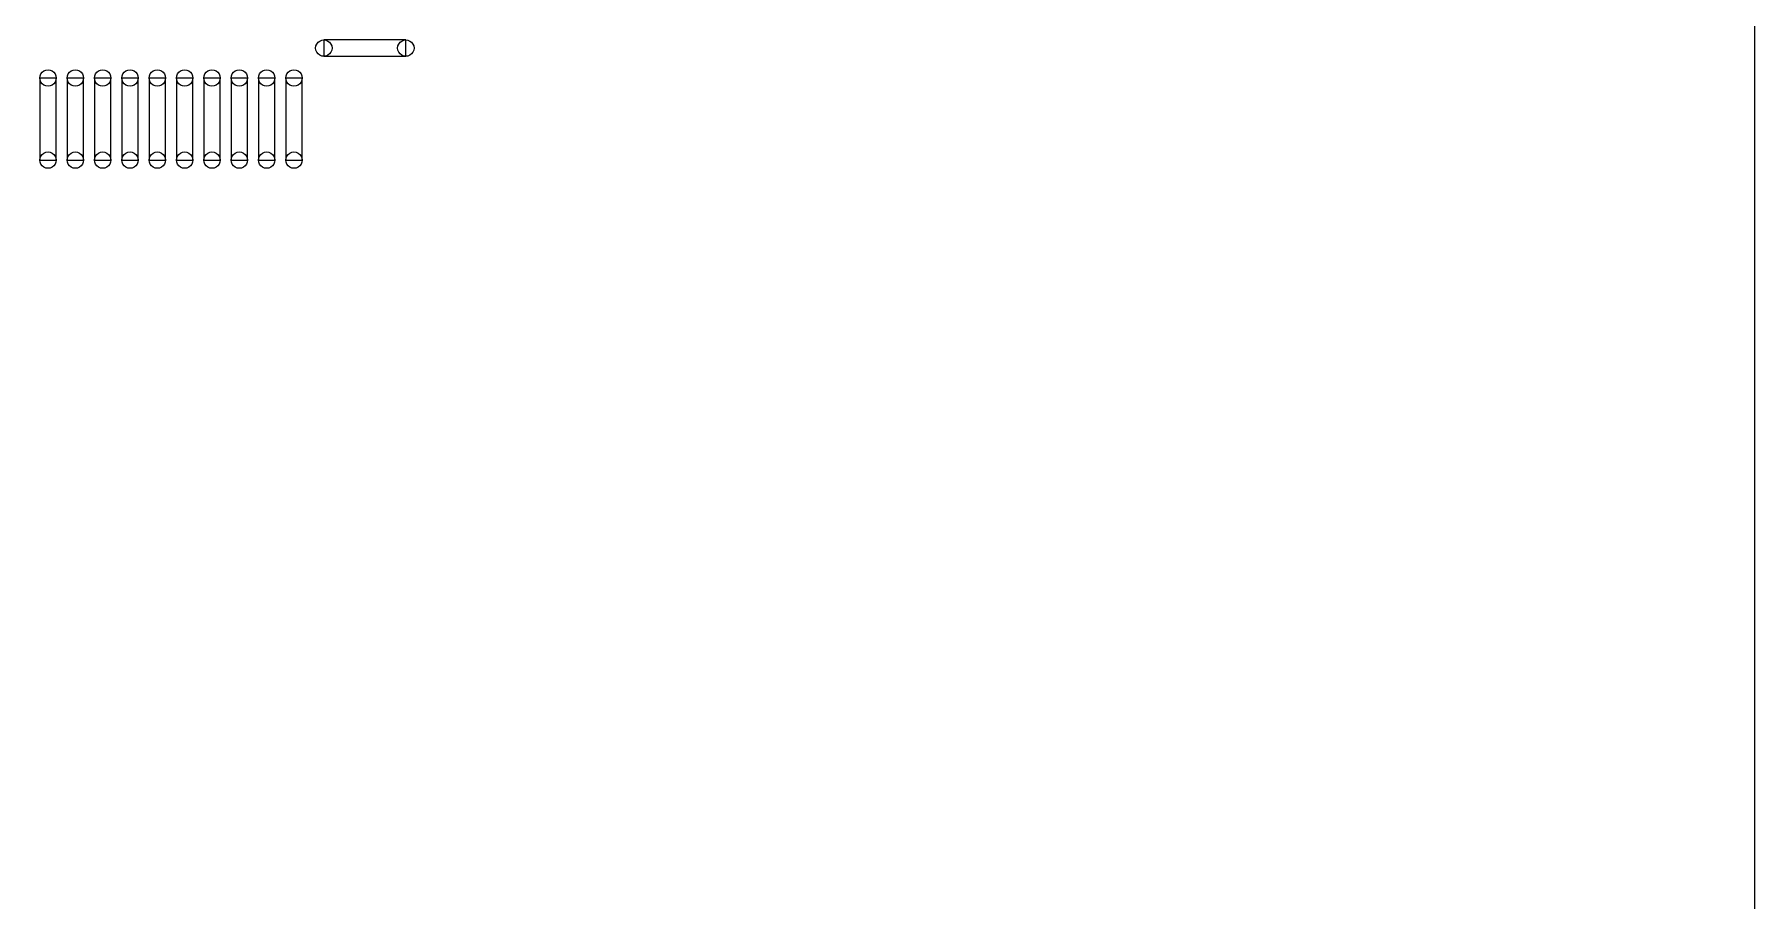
# Model space of a CAD drawing. Header units: millimetres. Extents: x -145 to 117, y -28 to 99.
# Drawn here: x 85.55 to 117.03, y 4.1 to 19.94 of the extents above; entities that cross this region are included whole.
import ezdxf

# ---------------------------------------------------------------- set-up
doc = ezdxf.new("R2010")
doc.units = ezdxf.units.MM
doc.header["$MEASUREMENT"] = 0
doc.layers.add('Layer 1', color=7, linetype='Continuous')

msp = doc.modelspace()

# ---------------------------------------------------------------- linework, layer by layer
at = {"layer": 'Layer 1', "color": 8, "lineweight": 9}
msp.add_open_spline([(117.0347, 99.4834), (117.0347, 99.4834), (-9.9653, 99.4834), (-9.9653, 99.4834), (-9.9653, 99.4834), (-9.9653, 99.4834), (-9.9653, -27.5166), (-9.9653, -27.5166), (-9.9653, -27.5166), (-9.9653, -27.5166), (117.0347, -27.5166), (117.0347, -27.5166), (117.0347, -27.5166), (117.0347, -27.5166), (117.0347, 99.4834), (117.0347, 99.4834)], degree=3, knots=[0, 0, 0, 0, 0.2, 0.2, 0.2, 0.2, 0.4, 0.4, 0.4, 0.4, 0.6, 0.6, 0.6, 0.6, 1, 1, 1, 1], dxfattribs=at)
at = {"layer": 'Layer 1', "lineweight": 9}
for points, knots in [([(90.6936, 19.6944), (90.6936, 19.7479), (90.7222, 19.7974), (90.7686, 19.8242), (90.7686, 19.8242), (90.8149, 19.8509), (90.8721, 19.8509), (90.9184, 19.8242), (90.9184, 19.8242), (90.9648, 19.7974), (90.9934, 19.7479), (90.9934, 19.6944)], [0, 0, 0, 0, 0.25, 0.25, 0.25, 0.25, 0.5, 0.5, 0.5, 0.5, 1, 1, 1, 1]), ([(90.8435, 19.5445), (90.8435, 19.5445), (90.8435, 19.8442), (90.8435, 19.8442), (90.8435, 19.8442), (90.8435, 19.8442), (92.3446, 19.8442), (92.3446, 19.8442), (92.3446, 19.8442), (92.3446, 19.8442), (92.3446, 19.5445), (92.3446, 19.5445), (92.3446, 19.5445), (92.3446, 19.5445), (90.8435, 19.5445), (90.8435, 19.5445)], [0, 0, 0, 0, 0.2, 0.2, 0.2, 0.2, 0.4, 0.4, 0.4, 0.4, 0.6, 0.6, 0.6, 0.6, 1, 1, 1, 1]), ([(92.1948, 19.6944), (92.1948, 19.7479), (92.2233, 19.7974), (92.2697, 19.8242), (92.2697, 19.8242), (92.3161, 19.8509), (92.3732, 19.8509), (92.4196, 19.8242), (92.4196, 19.8242), (92.4659, 19.7974), (92.4945, 19.7479), (92.4945, 19.6944)], [0, 0, 0, 0, 0.25, 0.25, 0.25, 0.25, 0.5, 0.5, 0.5, 0.5, 1, 1, 1, 1]), ([(90.9934, 19.6944), (90.9934, 19.6408), (90.9648, 19.5914), (90.9184, 19.5646), (90.9184, 19.5646), (90.8721, 19.5378), (90.8149, 19.5378), (90.7686, 19.5646), (90.7686, 19.5646), (90.7222, 19.5914), (90.6936, 19.6408), (90.6936, 19.6944)], [0, 0, 0, 0, 0.25, 0.25, 0.25, 0.25, 0.5, 0.5, 0.5, 0.5, 1, 1, 1, 1]), ([(90.8435, 19.6944), (90.8435, 19.6944), (90.8435, 19.6944), (90.8435, 19.6944), (90.8435, 19.6944), (90.8435, 19.6944), (90.8435, 19.6944), (90.8435, 19.6944), (90.8435, 19.6944), (90.8435, 19.6944), (90.8435, 19.6944), (90.8435, 19.6944)], [0, 0, 0, 0, 0.25, 0.25, 0.25, 0.25, 0.5, 0.5, 0.5, 0.5, 1, 1, 1, 1]), ([(90.8435, 19.6944), (90.8435, 19.6944), (90.8435, 19.6944), (90.8435, 19.6944), (90.8435, 19.6944), (90.8435, 19.6944), (90.8435, 19.6944), (90.8435, 19.6944), (90.8435, 19.6944), (90.8435, 19.6944), (90.8435, 19.6944), (90.8435, 19.6944)], [0, 0, 0, 0, 0.25, 0.25, 0.25, 0.25, 0.5, 0.5, 0.5, 0.5, 1, 1, 1, 1]), ([(92.4945, 19.6944), (92.4945, 19.6408), (92.4659, 19.5914), (92.4196, 19.5646), (92.4196, 19.5646), (92.3732, 19.5378), (92.3161, 19.5378), (92.2697, 19.5646), (92.2697, 19.5646), (92.2233, 19.5914), (92.1948, 19.6408), (92.1948, 19.6944)], [0, 0, 0, 0, 0.25, 0.25, 0.25, 0.25, 0.5, 0.5, 0.5, 0.5, 1, 1, 1, 1]), ([(92.3446, 19.6944), (92.3446, 19.6944), (92.3446, 19.6944), (92.3446, 19.6944), (92.3446, 19.6944), (92.3446, 19.6944), (92.3446, 19.6944), (92.3446, 19.6944), (92.3446, 19.6944), (92.3446, 19.6944), (92.3446, 19.6944), (92.3446, 19.6944)], [0, 0, 0, 0, 0.25, 0.25, 0.25, 0.25, 0.5, 0.5, 0.5, 0.5, 1, 1, 1, 1]), ([(92.3446, 19.6944), (92.3446, 19.6944), (92.3446, 19.6944), (92.3446, 19.6944), (92.3446, 19.6944), (92.3446, 19.6944), (92.3446, 19.6944), (92.3446, 19.6944), (92.3446, 19.6944), (92.3446, 19.6944), (92.3446, 19.6944), (92.3446, 19.6944)], [0, 0, 0, 0, 0.25, 0.25, 0.25, 0.25, 0.5, 0.5, 0.5, 0.5, 1, 1, 1, 1]), ([(85.6454, 19.147), (85.6454, 19.2005), (85.6739, 19.25), (85.7203, 19.2768), (85.7203, 19.2768), (85.7667, 19.3036), (85.8238, 19.3036), (85.8702, 19.2768), (85.8702, 19.2768), (85.9165, 19.25), (85.9451, 19.2005), (85.9451, 19.147)], [0, 0, 0, 0, 0.25, 0.25, 0.25, 0.25, 0.5, 0.5, 0.5, 0.5, 1, 1, 1, 1]), ([(86.1458, 19.147), (86.1458, 19.2005), (86.1743, 19.25), (86.2207, 19.2768), (86.2207, 19.2768), (86.2671, 19.3036), (86.3242, 19.3036), (86.3706, 19.2768), (86.3706, 19.2768), (86.4169, 19.25), (86.4455, 19.2005), (86.4455, 19.147)], [0, 0, 0, 0, 0.25, 0.25, 0.25, 0.25, 0.5, 0.5, 0.5, 0.5, 1, 1, 1, 1]), ([(86.6461, 19.147), (86.6461, 19.2005), (86.6747, 19.25), (86.7211, 19.2768), (86.7211, 19.2768), (86.7674, 19.3036), (86.8246, 19.3036), (86.8709, 19.2768), (86.8709, 19.2768), (86.9173, 19.25), (86.9459, 19.2005), (86.9459, 19.147)], [0, 0, 0, 0, 0.25, 0.25, 0.25, 0.25, 0.5, 0.5, 0.5, 0.5, 1, 1, 1, 1]), ([(87.1465, 19.147), (87.1465, 19.2005), (87.1751, 19.25), (87.2215, 19.2768), (87.2215, 19.2768), (87.2678, 19.3036), (87.3249, 19.3036), (87.3713, 19.2768), (87.3713, 19.2768), (87.4177, 19.25), (87.4462, 19.2005), (87.4462, 19.147)], [0, 0, 0, 0, 0.25, 0.25, 0.25, 0.25, 0.5, 0.5, 0.5, 0.5, 1, 1, 1, 1]), ([(87.6444, 19.147), (87.6444, 19.2005), (87.6729, 19.25), (87.7193, 19.2768), (87.7193, 19.2768), (87.7657, 19.3036), (87.8228, 19.3036), (87.8692, 19.2768), (87.8692, 19.2768), (87.9155, 19.25), (87.9441, 19.2005), (87.9441, 19.147)], [0, 0, 0, 0, 0.25, 0.25, 0.25, 0.25, 0.5, 0.5, 0.5, 0.5, 1, 1, 1, 1]), ([(88.1447, 19.147), (88.1447, 19.2005), (88.1733, 19.25), (88.2197, 19.2768), (88.2197, 19.2768), (88.266, 19.3036), (88.3232, 19.3036), (88.3695, 19.2768), (88.3695, 19.2768), (88.4159, 19.25), (88.4445, 19.2005), (88.4445, 19.147)], [0, 0, 0, 0, 0.25, 0.25, 0.25, 0.25, 0.5, 0.5, 0.5, 0.5, 1, 1, 1, 1]), ([(88.6451, 19.147), (88.6451, 19.2005), (88.6737, 19.25), (88.72, 19.2768), (88.72, 19.2768), (88.7664, 19.3036), (88.8235, 19.3036), (88.8699, 19.2768), (88.8699, 19.2768), (88.9163, 19.25), (88.9448, 19.2005), (88.9448, 19.147)], [0, 0, 0, 0, 0.25, 0.25, 0.25, 0.25, 0.5, 0.5, 0.5, 0.5, 1, 1, 1, 1]), ([(89.1455, 19.147), (89.1455, 19.2005), (89.1741, 19.25), (89.2204, 19.2768), (89.2204, 19.2768), (89.2668, 19.3036), (89.3239, 19.3036), (89.3703, 19.2768), (89.3703, 19.2768), (89.4167, 19.25), (89.4452, 19.2005), (89.4452, 19.147)], [0, 0, 0, 0, 0.25, 0.25, 0.25, 0.25, 0.5, 0.5, 0.5, 0.5, 1, 1, 1, 1]), ([(89.6459, 19.147), (89.6459, 19.2005), (89.6744, 19.25), (89.7208, 19.2768), (89.7208, 19.2768), (89.7672, 19.3036), (89.8243, 19.3036), (89.8707, 19.2768), (89.8707, 19.2768), (89.917, 19.25), (89.9456, 19.2005), (89.9456, 19.147)], [0, 0, 0, 0, 0.25, 0.25, 0.25, 0.25, 0.5, 0.5, 0.5, 0.5, 1, 1, 1, 1]), ([(90.1463, 19.147), (90.1463, 19.2005), (90.1748, 19.25), (90.2212, 19.2768), (90.2212, 19.2768), (90.2676, 19.3036), (90.3247, 19.3036), (90.371, 19.2768), (90.371, 19.2768), (90.4174, 19.25), (90.446, 19.2005), (90.446, 19.147)], [0, 0, 0, 0, 0.25, 0.25, 0.25, 0.25, 0.5, 0.5, 0.5, 0.5, 1, 1, 1, 1]), ([(85.9451, 17.6459), (85.9451, 17.6459), (85.6454, 17.6459), (85.6454, 17.6459), (85.6454, 17.6459), (85.6454, 17.6459), (85.6454, 19.147), (85.6454, 19.147), (85.6454, 19.147), (85.6454, 19.147), (85.9451, 19.147), (85.9451, 19.147), (85.9451, 19.147), (85.9451, 19.147), (85.9451, 17.6459), (85.9451, 17.6459)], [0, 0, 0, 0, 0.2, 0.2, 0.2, 0.2, 0.4, 0.4, 0.4, 0.4, 0.6, 0.6, 0.6, 0.6, 1, 1, 1, 1]), ([(85.9451, 19.147), (85.9451, 19.0935), (85.9165, 19.044), (85.8702, 19.0172), (85.8702, 19.0172), (85.8238, 18.9905), (85.7667, 18.9905), (85.7203, 19.0172), (85.7203, 19.0172), (85.6739, 19.044), (85.6454, 19.0935), (85.6454, 19.147)], [0, 0, 0, 0, 0.25, 0.25, 0.25, 0.25, 0.5, 0.5, 0.5, 0.5, 1, 1, 1, 1]), ([(85.7952, 19.147), (85.7952, 19.147), (85.7952, 19.147), (85.7952, 19.147), (85.7952, 19.147), (85.7952, 19.147), (85.7952, 19.147), (85.7952, 19.147), (85.7952, 19.147), (85.7952, 19.147), (85.7952, 19.147), (85.7952, 19.147)], [0, 0, 0, 0, 0.25, 0.25, 0.25, 0.25, 0.5, 0.5, 0.5, 0.5, 1, 1, 1, 1]), ([(85.7952, 19.147), (85.7952, 19.147), (85.7952, 19.147), (85.7952, 19.147), (85.7952, 19.147), (85.7952, 19.147), (85.7952, 19.147), (85.7952, 19.147), (85.7952, 19.147), (85.7952, 19.147), (85.7952, 19.147), (85.7952, 19.147)], [0, 0, 0, 0, 0.25, 0.25, 0.25, 0.25, 0.5, 0.5, 0.5, 0.5, 1, 1, 1, 1]), ([(86.4455, 17.6459), (86.4455, 17.6459), (86.1458, 17.6459), (86.1458, 17.6459), (86.1458, 17.6459), (86.1458, 17.6459), (86.1458, 19.147), (86.1458, 19.147), (86.1458, 19.147), (86.1458, 19.147), (86.4455, 19.147), (86.4455, 19.147), (86.4455, 19.147), (86.4455, 19.147), (86.4455, 17.6459), (86.4455, 17.6459)], [0, 0, 0, 0, 0.2, 0.2, 0.2, 0.2, 0.4, 0.4, 0.4, 0.4, 0.6, 0.6, 0.6, 0.6, 1, 1, 1, 1]), ([(86.4455, 19.147), (86.4455, 19.0935), (86.4169, 19.044), (86.3706, 19.0172), (86.3706, 19.0172), (86.3242, 18.9905), (86.2671, 18.9905), (86.2207, 19.0172), (86.2207, 19.0172), (86.1743, 19.044), (86.1458, 19.0935), (86.1458, 19.147)], [0, 0, 0, 0, 0.25, 0.25, 0.25, 0.25, 0.5, 0.5, 0.5, 0.5, 1, 1, 1, 1]), ([(86.2956, 19.147), (86.2956, 19.147), (86.2956, 19.147), (86.2956, 19.147), (86.2956, 19.147), (86.2956, 19.147), (86.2956, 19.147), (86.2956, 19.147), (86.2956, 19.147), (86.2956, 19.147), (86.2956, 19.147), (86.2956, 19.147)], [0, 0, 0, 0, 0.25, 0.25, 0.25, 0.25, 0.5, 0.5, 0.5, 0.5, 1, 1, 1, 1]), ([(86.2956, 19.147), (86.2956, 19.147), (86.2956, 19.147), (86.2956, 19.147), (86.2956, 19.147), (86.2956, 19.147), (86.2956, 19.147), (86.2956, 19.147), (86.2956, 19.147), (86.2956, 19.147), (86.2956, 19.147), (86.2956, 19.147)], [0, 0, 0, 0, 0.25, 0.25, 0.25, 0.25, 0.5, 0.5, 0.5, 0.5, 1, 1, 1, 1]), ([(86.9459, 17.6459), (86.9459, 17.6459), (86.6461, 17.6459), (86.6461, 17.6459), (86.6461, 17.6459), (86.6461, 17.6459), (86.6461, 19.147), (86.6461, 19.147), (86.6461, 19.147), (86.6461, 19.147), (86.9459, 19.147), (86.9459, 19.147), (86.9459, 19.147), (86.9459, 19.147), (86.9459, 17.6459), (86.9459, 17.6459)], [0, 0, 0, 0, 0.2, 0.2, 0.2, 0.2, 0.4, 0.4, 0.4, 0.4, 0.6, 0.6, 0.6, 0.6, 1, 1, 1, 1]), ([(86.9459, 19.147), (86.9459, 19.0935), (86.9173, 19.044), (86.8709, 19.0172), (86.8709, 19.0172), (86.8246, 18.9905), (86.7674, 18.9905), (86.7211, 19.0172), (86.7211, 19.0172), (86.6747, 19.044), (86.6461, 19.0935), (86.6461, 19.147)], [0, 0, 0, 0, 0.25, 0.25, 0.25, 0.25, 0.5, 0.5, 0.5, 0.5, 1, 1, 1, 1]), ([(86.796, 19.147), (86.796, 19.147), (86.796, 19.147), (86.796, 19.147), (86.796, 19.147), (86.796, 19.147), (86.796, 19.147), (86.796, 19.147), (86.796, 19.147), (86.796, 19.147), (86.796, 19.147), (86.796, 19.147)], [0, 0, 0, 0, 0.25, 0.25, 0.25, 0.25, 0.5, 0.5, 0.5, 0.5, 1, 1, 1, 1]), ([(86.796, 19.147), (86.796, 19.147), (86.796, 19.147), (86.796, 19.147), (86.796, 19.147), (86.796, 19.147), (86.796, 19.147), (86.796, 19.147), (86.796, 19.147), (86.796, 19.147), (86.796, 19.147), (86.796, 19.147)], [0, 0, 0, 0, 0.25, 0.25, 0.25, 0.25, 0.5, 0.5, 0.5, 0.5, 1, 1, 1, 1]), ([(87.4462, 17.6459), (87.4462, 17.6459), (87.1465, 17.6459), (87.1465, 17.6459), (87.1465, 17.6459), (87.1465, 17.6459), (87.1465, 19.147), (87.1465, 19.147), (87.1465, 19.147), (87.1465, 19.147), (87.4462, 19.147), (87.4462, 19.147), (87.4462, 19.147), (87.4462, 19.147), (87.4462, 17.6459), (87.4462, 17.6459)], [0, 0, 0, 0, 0.2, 0.2, 0.2, 0.2, 0.4, 0.4, 0.4, 0.4, 0.6, 0.6, 0.6, 0.6, 1, 1, 1, 1]), ([(87.4462, 19.147), (87.4462, 19.0935), (87.4177, 19.044), (87.3713, 19.0172), (87.3713, 19.0172), (87.3249, 18.9905), (87.2678, 18.9905), (87.2215, 19.0172), (87.2215, 19.0172), (87.1751, 19.044), (87.1465, 19.0935), (87.1465, 19.147)], [0, 0, 0, 0, 0.25, 0.25, 0.25, 0.25, 0.5, 0.5, 0.5, 0.5, 1, 1, 1, 1]), ([(87.2964, 19.147), (87.2964, 19.147), (87.2964, 19.147), (87.2964, 19.147), (87.2964, 19.147), (87.2964, 19.147), (87.2964, 19.147), (87.2964, 19.147), (87.2964, 19.147), (87.2964, 19.147), (87.2964, 19.147), (87.2964, 19.147)], [0, 0, 0, 0, 0.25, 0.25, 0.25, 0.25, 0.5, 0.5, 0.5, 0.5, 1, 1, 1, 1]), ([(87.2964, 19.147), (87.2964, 19.147), (87.2964, 19.147), (87.2964, 19.147), (87.2964, 19.147), (87.2964, 19.147), (87.2964, 19.147), (87.2964, 19.147), (87.2964, 19.147), (87.2964, 19.147), (87.2964, 19.147), (87.2964, 19.147)], [0, 0, 0, 0, 0.25, 0.25, 0.25, 0.25, 0.5, 0.5, 0.5, 0.5, 1, 1, 1, 1]), ([(87.9441, 17.6459), (87.9441, 17.6459), (87.6444, 17.6459), (87.6444, 17.6459), (87.6444, 17.6459), (87.6444, 17.6459), (87.6444, 19.147), (87.6444, 19.147), (87.6444, 19.147), (87.6444, 19.147), (87.9441, 19.147), (87.9441, 19.147), (87.9441, 19.147), (87.9441, 19.147), (87.9441, 17.6459), (87.9441, 17.6459)], [0, 0, 0, 0, 0.2, 0.2, 0.2, 0.2, 0.4, 0.4, 0.4, 0.4, 0.6, 0.6, 0.6, 0.6, 1, 1, 1, 1]), ([(87.9441, 19.147), (87.9441, 19.0935), (87.9155, 19.044), (87.8692, 19.0172), (87.8692, 19.0172), (87.8228, 18.9905), (87.7657, 18.9905), (87.7193, 19.0172), (87.7193, 19.0172), (87.6729, 19.044), (87.6444, 19.0935), (87.6444, 19.147)], [0, 0, 0, 0, 0.25, 0.25, 0.25, 0.25, 0.5, 0.5, 0.5, 0.5, 1, 1, 1, 1]), ([(87.7942, 19.147), (87.7942, 19.147), (87.7942, 19.147), (87.7942, 19.147), (87.7942, 19.147), (87.7942, 19.147), (87.7942, 19.147), (87.7942, 19.147), (87.7942, 19.147), (87.7942, 19.147), (87.7942, 19.147), (87.7942, 19.147)], [0, 0, 0, 0, 0.25, 0.25, 0.25, 0.25, 0.5, 0.5, 0.5, 0.5, 1, 1, 1, 1]), ([(87.7942, 19.147), (87.7942, 19.147), (87.7942, 19.147), (87.7942, 19.147), (87.7942, 19.147), (87.7942, 19.147), (87.7942, 19.147), (87.7942, 19.147), (87.7942, 19.147), (87.7942, 19.147), (87.7942, 19.147), (87.7942, 19.147)], [0, 0, 0, 0, 0.25, 0.25, 0.25, 0.25, 0.5, 0.5, 0.5, 0.5, 1, 1, 1, 1]), ([(88.4445, 17.6459), (88.4445, 17.6459), (88.1447, 17.6459), (88.1447, 17.6459), (88.1447, 17.6459), (88.1447, 17.6459), (88.1447, 19.147), (88.1447, 19.147), (88.1447, 19.147), (88.1447, 19.147), (88.4445, 19.147), (88.4445, 19.147), (88.4445, 19.147), (88.4445, 19.147), (88.4445, 17.6459), (88.4445, 17.6459)], [0, 0, 0, 0, 0.2, 0.2, 0.2, 0.2, 0.4, 0.4, 0.4, 0.4, 0.6, 0.6, 0.6, 0.6, 1, 1, 1, 1]), ([(88.4445, 19.147), (88.4445, 19.0935), (88.4159, 19.044), (88.3695, 19.0172), (88.3695, 19.0172), (88.3232, 18.9905), (88.266, 18.9905), (88.2197, 19.0172), (88.2197, 19.0172), (88.1733, 19.044), (88.1447, 19.0935), (88.1447, 19.147)], [0, 0, 0, 0, 0.25, 0.25, 0.25, 0.25, 0.5, 0.5, 0.5, 0.5, 1, 1, 1, 1]), ([(88.2946, 19.147), (88.2946, 19.147), (88.2946, 19.147), (88.2946, 19.147), (88.2946, 19.147), (88.2946, 19.147), (88.2946, 19.147), (88.2946, 19.147), (88.2946, 19.147), (88.2946, 19.147), (88.2946, 19.147), (88.2946, 19.147)], [0, 0, 0, 0, 0.25, 0.25, 0.25, 0.25, 0.5, 0.5, 0.5, 0.5, 1, 1, 1, 1]), ([(88.2946, 19.147), (88.2946, 19.147), (88.2946, 19.147), (88.2946, 19.147), (88.2946, 19.147), (88.2946, 19.147), (88.2946, 19.147), (88.2946, 19.147), (88.2946, 19.147), (88.2946, 19.147), (88.2946, 19.147), (88.2946, 19.147)], [0, 0, 0, 0, 0.25, 0.25, 0.25, 0.25, 0.5, 0.5, 0.5, 0.5, 1, 1, 1, 1]), ([(88.9448, 17.6459), (88.9448, 17.6459), (88.6451, 17.6459), (88.6451, 17.6459), (88.6451, 17.6459), (88.6451, 17.6459), (88.6451, 19.147), (88.6451, 19.147), (88.6451, 19.147), (88.6451, 19.147), (88.9448, 19.147), (88.9448, 19.147), (88.9448, 19.147), (88.9448, 19.147), (88.9448, 17.6459), (88.9448, 17.6459)], [0, 0, 0, 0, 0.2, 0.2, 0.2, 0.2, 0.4, 0.4, 0.4, 0.4, 0.6, 0.6, 0.6, 0.6, 1, 1, 1, 1]), ([(88.9448, 19.147), (88.9448, 19.0935), (88.9163, 19.044), (88.8699, 19.0172), (88.8699, 19.0172), (88.8235, 18.9905), (88.7664, 18.9905), (88.72, 19.0172), (88.72, 19.0172), (88.6737, 19.044), (88.6451, 19.0935), (88.6451, 19.147)], [0, 0, 0, 0, 0.25, 0.25, 0.25, 0.25, 0.5, 0.5, 0.5, 0.5, 1, 1, 1, 1]), ([(88.795, 19.147), (88.795, 19.147), (88.795, 19.147), (88.795, 19.147), (88.795, 19.147), (88.795, 19.147), (88.795, 19.147), (88.795, 19.147), (88.795, 19.147), (88.795, 19.147), (88.795, 19.147), (88.795, 19.147)], [0, 0, 0, 0, 0.25, 0.25, 0.25, 0.25, 0.5, 0.5, 0.5, 0.5, 1, 1, 1, 1]), ([(88.795, 19.147), (88.795, 19.147), (88.795, 19.147), (88.795, 19.147), (88.795, 19.147), (88.795, 19.147), (88.795, 19.147), (88.795, 19.147), (88.795, 19.147), (88.795, 19.147), (88.795, 19.147), (88.795, 19.147)], [0, 0, 0, 0, 0.25, 0.25, 0.25, 0.25, 0.5, 0.5, 0.5, 0.5, 1, 1, 1, 1]), ([(89.4452, 17.6459), (89.4452, 17.6459), (89.1455, 17.6459), (89.1455, 17.6459), (89.1455, 17.6459), (89.1455, 17.6459), (89.1455, 19.147), (89.1455, 19.147), (89.1455, 19.147), (89.1455, 19.147), (89.4452, 19.147), (89.4452, 19.147), (89.4452, 19.147), (89.4452, 19.147), (89.4452, 17.6459), (89.4452, 17.6459)], [0, 0, 0, 0, 0.2, 0.2, 0.2, 0.2, 0.4, 0.4, 0.4, 0.4, 0.6, 0.6, 0.6, 0.6, 1, 1, 1, 1]), ([(89.4452, 19.147), (89.4452, 19.0935), (89.4167, 19.044), (89.3703, 19.0172), (89.3703, 19.0172), (89.3239, 18.9905), (89.2668, 18.9905), (89.2204, 19.0172), (89.2204, 19.0172), (89.1741, 19.044), (89.1455, 19.0935), (89.1455, 19.147)], [0, 0, 0, 0, 0.25, 0.25, 0.25, 0.25, 0.5, 0.5, 0.5, 0.5, 1, 1, 1, 1]), ([(89.2954, 19.147), (89.2954, 19.147), (89.2954, 19.147), (89.2954, 19.147), (89.2954, 19.147), (89.2954, 19.147), (89.2954, 19.147), (89.2954, 19.147), (89.2954, 19.147), (89.2954, 19.147), (89.2954, 19.147), (89.2954, 19.147)], [0, 0, 0, 0, 0.25, 0.25, 0.25, 0.25, 0.5, 0.5, 0.5, 0.5, 1, 1, 1, 1]), ([(89.2954, 19.147), (89.2954, 19.147), (89.2954, 19.147), (89.2954, 19.147), (89.2954, 19.147), (89.2954, 19.147), (89.2954, 19.147), (89.2954, 19.147), (89.2954, 19.147), (89.2954, 19.147), (89.2954, 19.147), (89.2954, 19.147)], [0, 0, 0, 0, 0.25, 0.25, 0.25, 0.25, 0.5, 0.5, 0.5, 0.5, 1, 1, 1, 1]), ([(89.9456, 17.6459), (89.9456, 17.6459), (89.6459, 17.6459), (89.6459, 17.6459), (89.6459, 17.6459), (89.6459, 17.6459), (89.6459, 19.147), (89.6459, 19.147), (89.6459, 19.147), (89.6459, 19.147), (89.9456, 19.147), (89.9456, 19.147), (89.9456, 19.147), (89.9456, 19.147), (89.9456, 17.6459), (89.9456, 17.6459)], [0, 0, 0, 0, 0.2, 0.2, 0.2, 0.2, 0.4, 0.4, 0.4, 0.4, 0.6, 0.6, 0.6, 0.6, 1, 1, 1, 1]), ([(89.9456, 19.147), (89.9456, 19.0935), (89.917, 19.044), (89.8707, 19.0172), (89.8707, 19.0172), (89.8243, 18.9905), (89.7672, 18.9905), (89.7208, 19.0172), (89.7208, 19.0172), (89.6744, 19.044), (89.6459, 19.0935), (89.6459, 19.147)], [0, 0, 0, 0, 0.25, 0.25, 0.25, 0.25, 0.5, 0.5, 0.5, 0.5, 1, 1, 1, 1]), ([(89.7957, 19.147), (89.7957, 19.147), (89.7957, 19.147), (89.7957, 19.147), (89.7957, 19.147), (89.7957, 19.147), (89.7957, 19.147), (89.7957, 19.147), (89.7957, 19.147), (89.7957, 19.147), (89.7957, 19.147), (89.7957, 19.147)], [0, 0, 0, 0, 0.25, 0.25, 0.25, 0.25, 0.5, 0.5, 0.5, 0.5, 1, 1, 1, 1]), ([(89.7957, 19.147), (89.7957, 19.147), (89.7957, 19.147), (89.7957, 19.147), (89.7957, 19.147), (89.7957, 19.147), (89.7957, 19.147), (89.7957, 19.147), (89.7957, 19.147), (89.7957, 19.147), (89.7957, 19.147), (89.7957, 19.147)], [0, 0, 0, 0, 0.25, 0.25, 0.25, 0.25, 0.5, 0.5, 0.5, 0.5, 1, 1, 1, 1]), ([(90.446, 17.6459), (90.446, 17.6459), (90.1463, 17.6459), (90.1463, 17.6459), (90.1463, 17.6459), (90.1463, 17.6459), (90.1463, 19.147), (90.1463, 19.147), (90.1463, 19.147), (90.1463, 19.147), (90.446, 19.147), (90.446, 19.147), (90.446, 19.147), (90.446, 19.147), (90.446, 17.6459), (90.446, 17.6459)], [0, 0, 0, 0, 0.2, 0.2, 0.2, 0.2, 0.4, 0.4, 0.4, 0.4, 0.6, 0.6, 0.6, 0.6, 1, 1, 1, 1]), ([(90.446, 19.147), (90.446, 19.0935), (90.4174, 19.044), (90.371, 19.0172), (90.371, 19.0172), (90.3247, 18.9905), (90.2676, 18.9905), (90.2212, 19.0172), (90.2212, 19.0172), (90.1748, 19.044), (90.1463, 19.0935), (90.1463, 19.147)], [0, 0, 0, 0, 0.25, 0.25, 0.25, 0.25, 0.5, 0.5, 0.5, 0.5, 1, 1, 1, 1]), ([(90.2961, 19.147), (90.2961, 19.147), (90.2961, 19.147), (90.2961, 19.147), (90.2961, 19.147), (90.2961, 19.147), (90.2961, 19.147), (90.2961, 19.147), (90.2961, 19.147), (90.2961, 19.147), (90.2961, 19.147), (90.2961, 19.147)], [0, 0, 0, 0, 0.25, 0.25, 0.25, 0.25, 0.5, 0.5, 0.5, 0.5, 1, 1, 1, 1]), ([(90.2961, 19.147), (90.2961, 19.147), (90.2961, 19.147), (90.2961, 19.147), (90.2961, 19.147), (90.2961, 19.147), (90.2961, 19.147), (90.2961, 19.147), (90.2961, 19.147), (90.2961, 19.147), (90.2961, 19.147), (90.2961, 19.147)], [0, 0, 0, 0, 0.25, 0.25, 0.25, 0.25, 0.5, 0.5, 0.5, 0.5, 1, 1, 1, 1]), ([(85.6454, 17.6459), (85.6454, 17.6994), (85.6739, 17.7489), (85.7203, 17.7757), (85.7203, 17.7757), (85.7667, 17.8024), (85.8238, 17.8024), (85.8702, 17.7757), (85.8702, 17.7757), (85.9165, 17.7489), (85.9451, 17.6994), (85.9451, 17.6459)], [0, 0, 0, 0, 0.25, 0.25, 0.25, 0.25, 0.5, 0.5, 0.5, 0.5, 1, 1, 1, 1]), ([(85.9451, 17.6459), (85.9451, 17.5923), (85.9165, 17.5429), (85.8702, 17.5161), (85.8702, 17.5161), (85.8238, 17.4893), (85.7667, 17.4893), (85.7203, 17.5161), (85.7203, 17.5161), (85.6739, 17.5429), (85.6454, 17.5923), (85.6454, 17.6459)], [0, 0, 0, 0, 0.25, 0.25, 0.25, 0.25, 0.5, 0.5, 0.5, 0.5, 1, 1, 1, 1]), ([(85.7952, 17.6459), (85.7952, 17.6459), (85.7952, 17.6459), (85.7952, 17.6459), (85.7952, 17.6459), (85.7952, 17.6459), (85.7952, 17.6459), (85.7952, 17.6459), (85.7952, 17.6459), (85.7952, 17.6459), (85.7952, 17.6459), (85.7952, 17.6459)], [0, 0, 0, 0, 0.25, 0.25, 0.25, 0.25, 0.5, 0.5, 0.5, 0.5, 1, 1, 1, 1]), ([(85.7952, 17.6459), (85.7952, 17.6459), (85.7952, 17.6459), (85.7952, 17.6459), (85.7952, 17.6459), (85.7952, 17.6459), (85.7952, 17.6459), (85.7952, 17.6459), (85.7952, 17.6459), (85.7952, 17.6459), (85.7952, 17.6459), (85.7952, 17.6459)], [0, 0, 0, 0, 0.25, 0.25, 0.25, 0.25, 0.5, 0.5, 0.5, 0.5, 1, 1, 1, 1]), ([(86.1458, 17.6459), (86.1458, 17.6994), (86.1743, 17.7489), (86.2207, 17.7757), (86.2207, 17.7757), (86.2671, 17.8024), (86.3242, 17.8024), (86.3706, 17.7757), (86.3706, 17.7757), (86.4169, 17.7489), (86.4455, 17.6994), (86.4455, 17.6459)], [0, 0, 0, 0, 0.25, 0.25, 0.25, 0.25, 0.5, 0.5, 0.5, 0.5, 1, 1, 1, 1]), ([(86.4455, 17.6459), (86.4455, 17.5923), (86.4169, 17.5429), (86.3706, 17.5161), (86.3706, 17.5161), (86.3242, 17.4893), (86.2671, 17.4893), (86.2207, 17.5161), (86.2207, 17.5161), (86.1743, 17.5429), (86.1458, 17.5923), (86.1458, 17.6459)], [0, 0, 0, 0, 0.25, 0.25, 0.25, 0.25, 0.5, 0.5, 0.5, 0.5, 1, 1, 1, 1]), ([(86.2956, 17.6459), (86.2956, 17.6459), (86.2956, 17.6459), (86.2956, 17.6459), (86.2956, 17.6459), (86.2956, 17.6459), (86.2956, 17.6459), (86.2956, 17.6459), (86.2956, 17.6459), (86.2956, 17.6459), (86.2956, 17.6459), (86.2956, 17.6459)], [0, 0, 0, 0, 0.25, 0.25, 0.25, 0.25, 0.5, 0.5, 0.5, 0.5, 1, 1, 1, 1]), ([(86.2956, 17.6459), (86.2956, 17.6459), (86.2956, 17.6459), (86.2956, 17.6459), (86.2956, 17.6459), (86.2956, 17.6459), (86.2956, 17.6459), (86.2956, 17.6459), (86.2956, 17.6459), (86.2956, 17.6459), (86.2956, 17.6459), (86.2956, 17.6459)], [0, 0, 0, 0, 0.25, 0.25, 0.25, 0.25, 0.5, 0.5, 0.5, 0.5, 1, 1, 1, 1]), ([(86.6461, 17.6459), (86.6461, 17.6994), (86.6747, 17.7489), (86.7211, 17.7757), (86.7211, 17.7757), (86.7674, 17.8024), (86.8246, 17.8024), (86.8709, 17.7757), (86.8709, 17.7757), (86.9173, 17.7489), (86.9459, 17.6994), (86.9459, 17.6459)], [0, 0, 0, 0, 0.25, 0.25, 0.25, 0.25, 0.5, 0.5, 0.5, 0.5, 1, 1, 1, 1]), ([(86.9459, 17.6459), (86.9459, 17.5923), (86.9173, 17.5429), (86.8709, 17.5161), (86.8709, 17.5161), (86.8246, 17.4893), (86.7674, 17.4893), (86.7211, 17.5161), (86.7211, 17.5161), (86.6747, 17.5429), (86.6461, 17.5923), (86.6461, 17.6459)], [0, 0, 0, 0, 0.25, 0.25, 0.25, 0.25, 0.5, 0.5, 0.5, 0.5, 1, 1, 1, 1]), ([(86.796, 17.6459), (86.796, 17.6459), (86.796, 17.6459), (86.796, 17.6459), (86.796, 17.6459), (86.796, 17.6459), (86.796, 17.6459), (86.796, 17.6459), (86.796, 17.6459), (86.796, 17.6459), (86.796, 17.6459), (86.796, 17.6459)], [0, 0, 0, 0, 0.25, 0.25, 0.25, 0.25, 0.5, 0.5, 0.5, 0.5, 1, 1, 1, 1]), ([(86.796, 17.6459), (86.796, 17.6459), (86.796, 17.6459), (86.796, 17.6459), (86.796, 17.6459), (86.796, 17.6459), (86.796, 17.6459), (86.796, 17.6459), (86.796, 17.6459), (86.796, 17.6459), (86.796, 17.6459), (86.796, 17.6459)], [0, 0, 0, 0, 0.25, 0.25, 0.25, 0.25, 0.5, 0.5, 0.5, 0.5, 1, 1, 1, 1]), ([(87.1465, 17.6459), (87.1465, 17.6994), (87.1751, 17.7489), (87.2215, 17.7757), (87.2215, 17.7757), (87.2678, 17.8024), (87.3249, 17.8024), (87.3713, 17.7757), (87.3713, 17.7757), (87.4177, 17.7489), (87.4462, 17.6994), (87.4462, 17.6459)], [0, 0, 0, 0, 0.25, 0.25, 0.25, 0.25, 0.5, 0.5, 0.5, 0.5, 1, 1, 1, 1]), ([(87.4462, 17.6459), (87.4462, 17.5923), (87.4177, 17.5429), (87.3713, 17.5161), (87.3713, 17.5161), (87.3249, 17.4893), (87.2678, 17.4893), (87.2215, 17.5161), (87.2215, 17.5161), (87.1751, 17.5429), (87.1465, 17.5923), (87.1465, 17.6459)], [0, 0, 0, 0, 0.25, 0.25, 0.25, 0.25, 0.5, 0.5, 0.5, 0.5, 1, 1, 1, 1]), ([(87.2964, 17.6459), (87.2964, 17.6459), (87.2964, 17.6459), (87.2964, 17.6459), (87.2964, 17.6459), (87.2964, 17.6459), (87.2964, 17.6459), (87.2964, 17.6459), (87.2964, 17.6459), (87.2964, 17.6459), (87.2964, 17.6459), (87.2964, 17.6459)], [0, 0, 0, 0, 0.25, 0.25, 0.25, 0.25, 0.5, 0.5, 0.5, 0.5, 1, 1, 1, 1]), ([(87.2964, 17.6459), (87.2964, 17.6459), (87.2964, 17.6459), (87.2964, 17.6459), (87.2964, 17.6459), (87.2964, 17.6459), (87.2964, 17.6459), (87.2964, 17.6459), (87.2964, 17.6459), (87.2964, 17.6459), (87.2964, 17.6459), (87.2964, 17.6459)], [0, 0, 0, 0, 0.25, 0.25, 0.25, 0.25, 0.5, 0.5, 0.5, 0.5, 1, 1, 1, 1]), ([(87.6444, 17.6459), (87.6444, 17.6994), (87.6729, 17.7489), (87.7193, 17.7757), (87.7193, 17.7757), (87.7657, 17.8024), (87.8228, 17.8024), (87.8692, 17.7757), (87.8692, 17.7757), (87.9155, 17.7489), (87.9441, 17.6994), (87.9441, 17.6459)], [0, 0, 0, 0, 0.25, 0.25, 0.25, 0.25, 0.5, 0.5, 0.5, 0.5, 1, 1, 1, 1]), ([(87.9441, 17.6459), (87.9441, 17.5923), (87.9155, 17.5429), (87.8692, 17.5161), (87.8692, 17.5161), (87.8228, 17.4893), (87.7657, 17.4893), (87.7193, 17.5161), (87.7193, 17.5161), (87.6729, 17.5429), (87.6444, 17.5923), (87.6444, 17.6459)], [0, 0, 0, 0, 0.25, 0.25, 0.25, 0.25, 0.5, 0.5, 0.5, 0.5, 1, 1, 1, 1]), ([(87.7942, 17.6459), (87.7942, 17.6459), (87.7942, 17.6459), (87.7942, 17.6459), (87.7942, 17.6459), (87.7942, 17.6459), (87.7942, 17.6459), (87.7942, 17.6459), (87.7942, 17.6459), (87.7942, 17.6459), (87.7942, 17.6459), (87.7942, 17.6459)], [0, 0, 0, 0, 0.25, 0.25, 0.25, 0.25, 0.5, 0.5, 0.5, 0.5, 1, 1, 1, 1]), ([(87.7942, 17.6459), (87.7942, 17.6459), (87.7942, 17.6459), (87.7942, 17.6459), (87.7942, 17.6459), (87.7942, 17.6459), (87.7942, 17.6459), (87.7942, 17.6459), (87.7942, 17.6459), (87.7942, 17.6459), (87.7942, 17.6459), (87.7942, 17.6459)], [0, 0, 0, 0, 0.25, 0.25, 0.25, 0.25, 0.5, 0.5, 0.5, 0.5, 1, 1, 1, 1]), ([(88.1447, 17.6459), (88.1447, 17.6994), (88.1733, 17.7489), (88.2197, 17.7757), (88.2197, 17.7757), (88.266, 17.8024), (88.3232, 17.8024), (88.3695, 17.7757), (88.3695, 17.7757), (88.4159, 17.7489), (88.4445, 17.6994), (88.4445, 17.6459)], [0, 0, 0, 0, 0.25, 0.25, 0.25, 0.25, 0.5, 0.5, 0.5, 0.5, 1, 1, 1, 1]), ([(88.4445, 17.6459), (88.4445, 17.5923), (88.4159, 17.5429), (88.3695, 17.5161), (88.3695, 17.5161), (88.3232, 17.4893), (88.266, 17.4893), (88.2197, 17.5161), (88.2197, 17.5161), (88.1733, 17.5429), (88.1447, 17.5923), (88.1447, 17.6459)], [0, 0, 0, 0, 0.25, 0.25, 0.25, 0.25, 0.5, 0.5, 0.5, 0.5, 1, 1, 1, 1]), ([(88.2946, 17.6459), (88.2946, 17.6459), (88.2946, 17.6459), (88.2946, 17.6459), (88.2946, 17.6459), (88.2946, 17.6459), (88.2946, 17.6459), (88.2946, 17.6459), (88.2946, 17.6459), (88.2946, 17.6459), (88.2946, 17.6459), (88.2946, 17.6459)], [0, 0, 0, 0, 0.25, 0.25, 0.25, 0.25, 0.5, 0.5, 0.5, 0.5, 1, 1, 1, 1]), ([(88.2946, 17.6459), (88.2946, 17.6459), (88.2946, 17.6459), (88.2946, 17.6459), (88.2946, 17.6459), (88.2946, 17.6459), (88.2946, 17.6459), (88.2946, 17.6459), (88.2946, 17.6459), (88.2946, 17.6459), (88.2946, 17.6459), (88.2946, 17.6459)], [0, 0, 0, 0, 0.25, 0.25, 0.25, 0.25, 0.5, 0.5, 0.5, 0.5, 1, 1, 1, 1]), ([(88.6451, 17.6459), (88.6451, 17.6994), (88.6737, 17.7489), (88.72, 17.7757), (88.72, 17.7757), (88.7664, 17.8024), (88.8235, 17.8024), (88.8699, 17.7757), (88.8699, 17.7757), (88.9163, 17.7489), (88.9448, 17.6994), (88.9448, 17.6459)], [0, 0, 0, 0, 0.25, 0.25, 0.25, 0.25, 0.5, 0.5, 0.5, 0.5, 1, 1, 1, 1]), ([(88.9448, 17.6459), (88.9448, 17.5923), (88.9163, 17.5429), (88.8699, 17.5161), (88.8699, 17.5161), (88.8235, 17.4893), (88.7664, 17.4893), (88.72, 17.5161), (88.72, 17.5161), (88.6737, 17.5429), (88.6451, 17.5923), (88.6451, 17.6459)], [0, 0, 0, 0, 0.25, 0.25, 0.25, 0.25, 0.5, 0.5, 0.5, 0.5, 1, 1, 1, 1]), ([(88.795, 17.6459), (88.795, 17.6459), (88.795, 17.6459), (88.795, 17.6459), (88.795, 17.6459), (88.795, 17.6459), (88.795, 17.6459), (88.795, 17.6459), (88.795, 17.6459), (88.795, 17.6459), (88.795, 17.6459), (88.795, 17.6459)], [0, 0, 0, 0, 0.25, 0.25, 0.25, 0.25, 0.5, 0.5, 0.5, 0.5, 1, 1, 1, 1]), ([(88.795, 17.6459), (88.795, 17.6459), (88.795, 17.6459), (88.795, 17.6459), (88.795, 17.6459), (88.795, 17.6459), (88.795, 17.6459), (88.795, 17.6459), (88.795, 17.6459), (88.795, 17.6459), (88.795, 17.6459), (88.795, 17.6459)], [0, 0, 0, 0, 0.25, 0.25, 0.25, 0.25, 0.5, 0.5, 0.5, 0.5, 1, 1, 1, 1]), ([(89.1455, 17.6459), (89.1455, 17.6994), (89.1741, 17.7489), (89.2204, 17.7757), (89.2204, 17.7757), (89.2668, 17.8024), (89.3239, 17.8024), (89.3703, 17.7757), (89.3703, 17.7757), (89.4167, 17.7489), (89.4452, 17.6994), (89.4452, 17.6459)], [0, 0, 0, 0, 0.25, 0.25, 0.25, 0.25, 0.5, 0.5, 0.5, 0.5, 1, 1, 1, 1]), ([(89.4452, 17.6459), (89.4452, 17.5923), (89.4167, 17.5429), (89.3703, 17.5161), (89.3703, 17.5161), (89.3239, 17.4893), (89.2668, 17.4893), (89.2204, 17.5161), (89.2204, 17.5161), (89.1741, 17.5429), (89.1455, 17.5923), (89.1455, 17.6459)], [0, 0, 0, 0, 0.25, 0.25, 0.25, 0.25, 0.5, 0.5, 0.5, 0.5, 1, 1, 1, 1]), ([(89.2954, 17.6459), (89.2954, 17.6459), (89.2954, 17.6459), (89.2954, 17.6459), (89.2954, 17.6459), (89.2954, 17.6459), (89.2954, 17.6459), (89.2954, 17.6459), (89.2954, 17.6459), (89.2954, 17.6459), (89.2954, 17.6459), (89.2954, 17.6459)], [0, 0, 0, 0, 0.25, 0.25, 0.25, 0.25, 0.5, 0.5, 0.5, 0.5, 1, 1, 1, 1]), ([(89.2954, 17.6459), (89.2954, 17.6459), (89.2954, 17.6459), (89.2954, 17.6459), (89.2954, 17.6459), (89.2954, 17.6459), (89.2954, 17.6459), (89.2954, 17.6459), (89.2954, 17.6459), (89.2954, 17.6459), (89.2954, 17.6459), (89.2954, 17.6459)], [0, 0, 0, 0, 0.25, 0.25, 0.25, 0.25, 0.5, 0.5, 0.5, 0.5, 1, 1, 1, 1]), ([(89.6459, 17.6459), (89.6459, 17.6994), (89.6744, 17.7489), (89.7208, 17.7757), (89.7208, 17.7757), (89.7672, 17.8024), (89.8243, 17.8024), (89.8707, 17.7757), (89.8707, 17.7757), (89.917, 17.7489), (89.9456, 17.6994), (89.9456, 17.6459)], [0, 0, 0, 0, 0.25, 0.25, 0.25, 0.25, 0.5, 0.5, 0.5, 0.5, 1, 1, 1, 1]), ([(89.9456, 17.6459), (89.9456, 17.5923), (89.917, 17.5429), (89.8707, 17.5161), (89.8707, 17.5161), (89.8243, 17.4893), (89.7672, 17.4893), (89.7208, 17.5161), (89.7208, 17.5161), (89.6744, 17.5429), (89.6459, 17.5923), (89.6459, 17.6459)], [0, 0, 0, 0, 0.25, 0.25, 0.25, 0.25, 0.5, 0.5, 0.5, 0.5, 1, 1, 1, 1]), ([(89.7957, 17.6459), (89.7957, 17.6459), (89.7957, 17.6459), (89.7957, 17.6459), (89.7957, 17.6459), (89.7957, 17.6459), (89.7957, 17.6459), (89.7957, 17.6459), (89.7957, 17.6459), (89.7957, 17.6459), (89.7957, 17.6459), (89.7957, 17.6459)], [0, 0, 0, 0, 0.25, 0.25, 0.25, 0.25, 0.5, 0.5, 0.5, 0.5, 1, 1, 1, 1]), ([(89.7957, 17.6459), (89.7957, 17.6459), (89.7957, 17.6459), (89.7957, 17.6459), (89.7957, 17.6459), (89.7957, 17.6459), (89.7957, 17.6459), (89.7957, 17.6459), (89.7957, 17.6459), (89.7957, 17.6459), (89.7957, 17.6459), (89.7957, 17.6459)], [0, 0, 0, 0, 0.25, 0.25, 0.25, 0.25, 0.5, 0.5, 0.5, 0.5, 1, 1, 1, 1]), ([(90.1463, 17.6459), (90.1463, 17.6994), (90.1748, 17.7489), (90.2212, 17.7757), (90.2212, 17.7757), (90.2676, 17.8024), (90.3247, 17.8024), (90.371, 17.7757), (90.371, 17.7757), (90.4174, 17.7489), (90.446, 17.6994), (90.446, 17.6459)], [0, 0, 0, 0, 0.25, 0.25, 0.25, 0.25, 0.5, 0.5, 0.5, 0.5, 1, 1, 1, 1]), ([(90.446, 17.6459), (90.446, 17.5923), (90.4174, 17.5429), (90.371, 17.5161), (90.371, 17.5161), (90.3247, 17.4893), (90.2676, 17.4893), (90.2212, 17.5161), (90.2212, 17.5161), (90.1748, 17.5429), (90.1463, 17.5923), (90.1463, 17.6459)], [0, 0, 0, 0, 0.25, 0.25, 0.25, 0.25, 0.5, 0.5, 0.5, 0.5, 1, 1, 1, 1]), ([(90.2961, 17.6459), (90.2961, 17.6459), (90.2961, 17.6459), (90.2961, 17.6459), (90.2961, 17.6459), (90.2961, 17.6459), (90.2961, 17.6459), (90.2961, 17.6459), (90.2961, 17.6459), (90.2961, 17.6459), (90.2961, 17.6459), (90.2961, 17.6459)], [0, 0, 0, 0, 0.25, 0.25, 0.25, 0.25, 0.5, 0.5, 0.5, 0.5, 1, 1, 1, 1]), ([(90.2961, 17.6459), (90.2961, 17.6459), (90.2961, 17.6459), (90.2961, 17.6459), (90.2961, 17.6459), (90.2961, 17.6459), (90.2961, 17.6459), (90.2961, 17.6459), (90.2961, 17.6459), (90.2961, 17.6459), (90.2961, 17.6459), (90.2961, 17.6459)], [0, 0, 0, 0, 0.25, 0.25, 0.25, 0.25, 0.5, 0.5, 0.5, 0.5, 1, 1, 1, 1])]:
    msp.add_open_spline(points, degree=3, knots=knots, dxfattribs=at)

doc.saveas('drawing.dxf')
